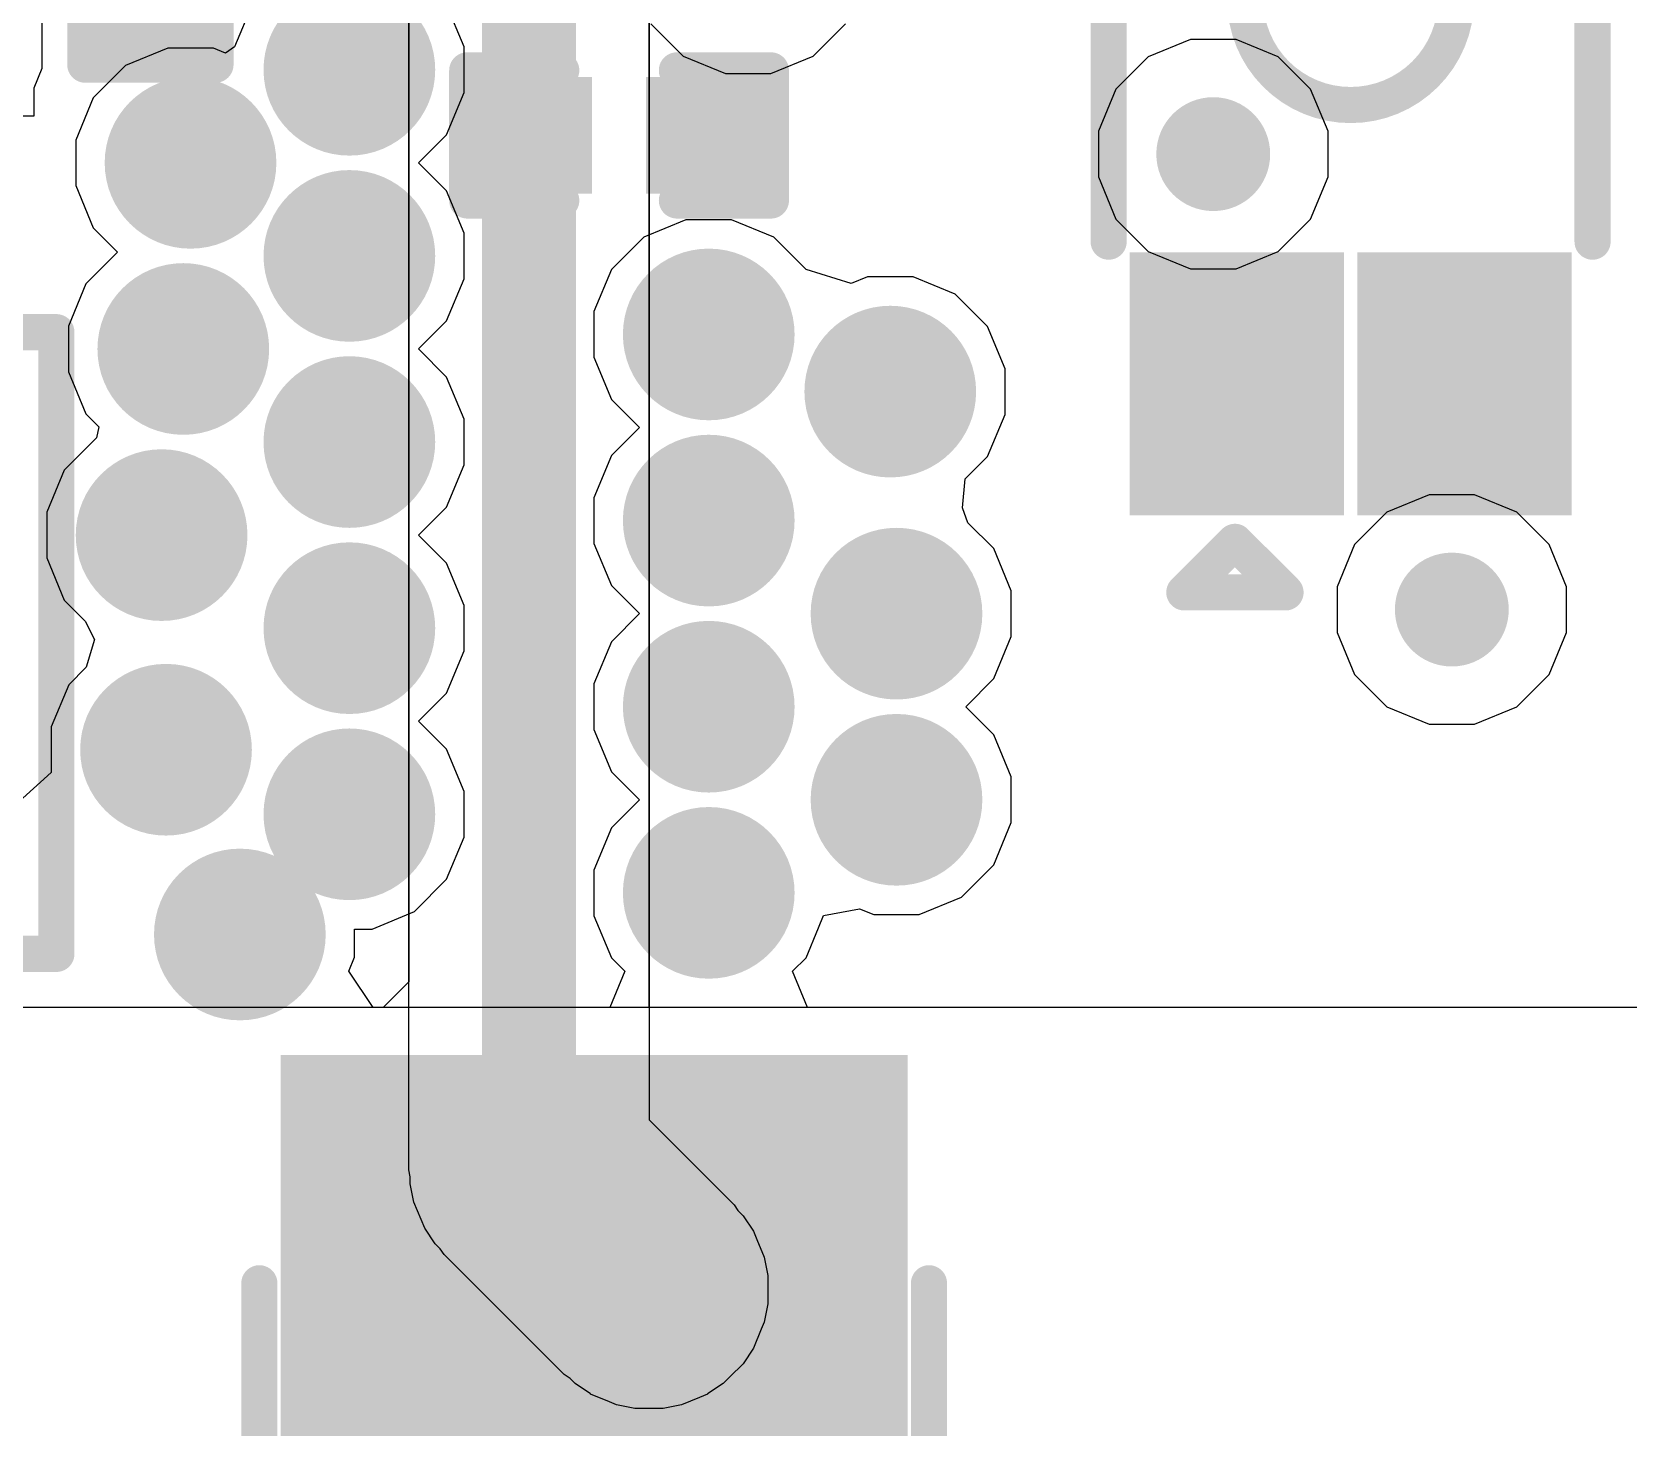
# Model space of a CAD drawing. Header units: inches. Extents: x 0 to 5429, y 0 to 5429.
# Drawn here: x 16.14 to 21.75, y 6.93 to 11.83 of the extents above; entities that cross this region are included whole.
import ezdxf

# ---------------------------------------------------------------- set-up
doc = ezdxf.new("R2010")
doc.units = ezdxf.units.IN
for name, color, linetype in [('Bottom Layer', 5, 'Continuous'), ('Bottom Overlay', 54, 'Continuous'), ('Bottom Solder', 6, 'Continuous'), ('Ground', 16, 'Continuous'), ('Multi-Layer', 9, 'Continuous'), ('Power', 76, 'Continuous'), ('Top Layer', 1, 'Continuous'), ('Top Overlay', 2, 'Continuous'), ('Top Paste', 8, 'Continuous'), ('Top Solder', 216, 'Continuous'), ('Via Holes', 16, 'Continuous')]:
    doc.layers.add(name, color=color, linetype=linetype)

# ---------------------------------------------------------------- blocks, each defined once
blk = doc.blocks.new('SKTAAAE010_2')
at = {"layer": 'Top Layer'}
for points in [[(-1.71, 0.6751), (-0.99, 0.6751), (-0.99, 0.125), (-1.71, 0.125)], [(0.99, 0.6751), (1.71, 0.6751), (1.71, 0.125), (0.99, 0.125)], [(-1.71, -0.125), (-0.99, -0.125), (-0.99, -0.6751), (-1.71, -0.6751)], [(0.99, -0.125), (1.71, -0.125), (1.71, -0.6751), (0.99, -0.6751)]]:
    blk.add_hatch(color=1, dxfattribs=at).paths.add_polyline_path(points)
at = {"layer": 'Top Paste'}
for points in [[(-1.71, 0.6751), (-0.99, 0.6751), (-0.99, 0.125), (-1.71, 0.125)], [(0.99, 0.6751), (1.71, 0.6751), (1.71, 0.125), (0.99, 0.125)], [(-1.71, -0.125), (-0.99, -0.125), (-0.99, -0.6751), (-1.71, -0.6751)], [(0.99, -0.125), (1.71, -0.125), (1.71, -0.6751), (0.99, -0.6751)]]:
    blk.add_hatch(color=8, dxfattribs=at).paths.add_polyline_path(points)
at = {"layer": 'Top Solder'}
for points in [[(-1.8116, 0.7767), (-0.8884, 0.7767), (-0.8884, 0.0234), (-1.8116, 0.0234)], [(0.8884, 0.7767), (1.8116, 0.7767), (1.8116, 0.0234), (0.8884, 0.0234)], [(-1.8116, -0.0234), (-0.8884, -0.0234), (-0.8884, -0.7767), (-1.8116, -0.7767)], [(0.8884, -0.0234), (1.8116, -0.0234), (1.8116, -0.7767), (0.8884, -0.7767)]]:
    blk.add_hatch(color=216, dxfattribs=at).paths.add_polyline_path(points)
at = {"layer": 'Top Overlay', "const_width": 0.127}
for points in [[(-0.8503, 0.85), (0.8503, 0.85)], [(-2.0828, 0.5842), (-2.0828, 0.2286)], [(-2.0828, 0.5842), (-1.905, 0.4064)], [(-1.905, 0.4064), (-2.0828, 0.2286)], [(-0.8504, -0.85), (0.8504, -0.85)]]:
    blk.add_lwpolyline(points, dxfattribs=at)
at = {"layer": 'Top Overlay'}
for points, const_width in [([(-0.8821, 0.85, 1), (-0.8186, 0.85, 1)], 0.0635), ([(0.8186, 0.85, 1), (0.8821, 0.85, 1)], 0.0635), ([(-2.1145, 0.5842, 1), (-2.0511, 0.5842, 1)], 0.0635), ([(-2.1145, 0.5842, 1), (-2.0511, 0.5842, 1)], 0.0635), ([(-1.9367, 0.4064, 1), (-1.8733, 0.4064, 1)], 0.0635), ([(-1.9367, 0.4064, 1), (-1.8733, 0.4064, 1)], 0.0635), ([(0.3703, 0, 1), (-0.3703, 0, 1)], 0.127), ([(-2.1145, 0.2286, 1), (-2.0511, 0.2286, 1)], 0.0635), ([(-2.1145, 0.2286, 1), (-2.0511, 0.2286, 1)], 0.0635), ([(-0.4021, 0, 1), (-0.3386, 0, 1)], 0.0635), ([(0.3386, 0, 1), (0.4021, 0, 1)], 0.0635), ([(-0.8821, -0.85, 1), (-0.8186, -0.85, 1)], 0.0635), ([(0.8186, -0.85, 1), (0.8821, -0.85, 1)], 0.0635)]:
    blk.add_lwpolyline(points, format="xyb", close=True, dxfattribs=dict(at, const_width=const_width))
blk = doc.blocks.new('POGO_6_P___B_7')
at = {"layer": 'Bottom Overlay', "const_width": 0.127}
for points in [[(-6.076, 1.0922), (8.6614, 1.0922)], [(8.6614, -1.0922), (8.6614, 1.0922)], [(-6.076, -1.0922), (8.6614, -1.0922)]]:
    blk.add_lwpolyline(points, dxfattribs=at)
at = {"layer": 'Bottom Overlay', "const_width": 0.0635}
for points in [[(8.6296, 1.0922, 1), (8.6931, 1.0922, 1)], [(8.6296, 1.0922, 1), (8.6931, 1.0922, 1)], [(8.6296, -1.0922, 1), (8.6931, -1.0922, 1)], [(8.6296, -1.0922, 1), (8.6931, -1.0922, 1)]]:
    blk.add_lwpolyline(points, format="xyb", close=True, dxfattribs=at)
blk = doc.blocks.new('CAP_0201_69')
at = {"layer": 'Top Layer'}
for points in [[(-0.45, 0.15), (-0.15, 0.15), (-0.15, -0.15), (-0.45, -0.15)], [(0.15, 0.15), (0.45, 0.15), (0.45, -0.15), (0.15, -0.15)]]:
    blk.add_hatch(color=1, dxfattribs=at).paths.add_polyline_path(points)
at = {"layer": 'Top Paste'}
for points in [[(-0.45, 0.15), (-0.15, 0.15), (-0.15, -0.15), (-0.45, -0.15)], [(0.15, 0.15), (0.45, 0.15), (0.45, -0.15), (0.15, -0.15)]]:
    blk.add_hatch(color=8, dxfattribs=at).paths.add_polyline_path(points)
at = {"layer": 'Top Solder'}
for points in [[(-0.505, 0.205), (-0.095, 0.205), (-0.095, -0.205), (-0.505, -0.205)], [(0.095, 0.205), (0.505, 0.205), (0.505, -0.205), (0.095, -0.205)]]:
    blk.add_hatch(color=216, dxfattribs=at).paths.add_polyline_path(points)
at = {"layer": 'Top Overlay', "const_width": 0.127}
for points in [[(-0.5334, 0.2286), (-0.5334, -0.2286)], [(-0.2032, 0.2286), (-0.5334, 0.2286)], [(0.5334, 0.2286), (0.2032, 0.2286)], [(0.5334, 0.2286), (0.5334, -0.2286)], [(-0.2032, -0.2286), (-0.5334, -0.2286)], [(0.5334, -0.2286), (0.2032, -0.2286)]]:
    blk.add_lwpolyline(points, dxfattribs=at)
at = {"layer": 'Top Overlay', "const_width": 0.0635}
for points in [[(-0.5651, 0.2286, 1), (-0.5016, 0.2286, 1)], [(-0.5651, 0.2286, 1), (-0.5016, 0.2286, 1)], [(-0.2349, 0.2286, 1), (-0.1714, 0.2286, 1)], [(0.1714, 0.2286, 1), (0.2349, 0.2286, 1)], [(0.5016, 0.2286, 1), (0.5651, 0.2286, 1)], [(0.5016, 0.2286, 1), (0.5651, 0.2286, 1)], [(-0.5651, -0.2286, 1), (-0.5016, -0.2286, 1)], [(-0.5651, -0.2286, 1), (-0.5016, -0.2286, 1)], [(-0.2349, -0.2286, 1), (-0.1714, -0.2286, 1)], [(0.1714, -0.2286, 1), (0.2349, -0.2286, 1)], [(0.5016, -0.2286, 1), (0.5651, -0.2286, 1)], [(0.5016, -0.2286, 1), (0.5651, -0.2286, 1)]]:
    blk.add_lwpolyline(points, format="xyb", close=True, dxfattribs=at)
blk = doc.blocks.new('CAP_0201_74')
at = {"layer": 'Top Layer'}
for points in [[(-0.45, 0.15), (-0.15, 0.15), (-0.15, -0.15), (-0.45, -0.15)], [(0.15, 0.15), (0.45, 0.15), (0.45, -0.15), (0.15, -0.15)]]:
    blk.add_hatch(color=1, dxfattribs=at).paths.add_polyline_path(points)
at = {"layer": 'Top Paste'}
for points in [[(-0.45, 0.15), (-0.15, 0.15), (-0.15, -0.15), (-0.45, -0.15)], [(0.15, 0.15), (0.45, 0.15), (0.45, -0.15), (0.15, -0.15)]]:
    blk.add_hatch(color=8, dxfattribs=at).paths.add_polyline_path(points)
at = {"layer": 'Top Solder'}
for points in [[(-0.505, 0.205), (-0.095, 0.205), (-0.095, -0.205), (-0.505, -0.205)], [(0.095, 0.205), (0.505, 0.205), (0.505, -0.205), (0.095, -0.205)]]:
    blk.add_hatch(color=216, dxfattribs=at).paths.add_polyline_path(points)
at = {"layer": 'Top Overlay', "const_width": 0.127}
for points in [[(-0.5334, 0.2286), (-0.2032, 0.2286)], [(-0.5334, 0.2286), (-0.5334, -0.2286)], [(0.2032, 0.2286), (0.5334, 0.2286)], [(0.5334, 0.2286), (0.5334, -0.2286)], [(-0.5334, -0.2286), (-0.2032, -0.2286)], [(0.2032, -0.2286), (0.5334, -0.2286)]]:
    blk.add_lwpolyline(points, dxfattribs=at)
at = {"layer": 'Top Overlay', "const_width": 0.0635}
for points in [[(-0.5651, 0.2286, 1), (-0.5016, 0.2286, 1)], [(-0.5651, 0.2286, 1), (-0.5016, 0.2286, 1)], [(-0.2349, 0.2286, 1), (-0.1714, 0.2286, 1)], [(0.1714, 0.2286, 1), (0.2349, 0.2286, 1)], [(0.5016, 0.2286, 1), (0.5651, 0.2286, 1)], [(0.5016, 0.2286, 1), (0.5651, 0.2286, 1)], [(-0.5651, -0.2286, 1), (-0.5016, -0.2286, 1)], [(-0.5651, -0.2286, 1), (-0.5016, -0.2286, 1)], [(-0.2349, -0.2286, 1), (-0.1714, -0.2286, 1)], [(0.1714, -0.2286, 1), (0.2349, -0.2286, 1)], [(0.5016, -0.2286, 1), (0.5651, -0.2286, 1)], [(0.5016, -0.2286, 1), (0.5651, -0.2286, 1)]]:
    blk.add_lwpolyline(points, format="xyb", close=True, dxfattribs=at)
blk = doc.blocks.new('AN6520_245_87')
at = {"layer": 'Top Layer'}
for points in [[(-3.95, -1), (-3.95, 1), (-2.55, 1), (-2.55, -1)], [(2.55, -1), (2.55, 1), (3.95, 1), (3.95, -1)]]:
    blk.add_hatch(color=1, dxfattribs=at).paths.add_polyline_path(points)
at = {"layer": 'Top Overlay'}
blk.add_hatch(color=2, dxfattribs=at).paths.add_polyline_path([(-2.4347, -0.8382), (-1.9013, -0.8382), (-1.9013, 0.8382), (-2.4347, 0.8382)])
at = {"layer": 'Top Paste'}
for points in [[(-3.95, -1), (-3.95, 1), (-2.55, 1), (-2.55, -1)], [(2.55, -1), (2.55, 1), (3.95, 1), (3.95, -1)]]:
    blk.add_hatch(color=8, dxfattribs=at).paths.add_polyline_path(points)
at = {"layer": 'Top Solder'}
for points in [[(-4.0516, -1.1016), (-4.0516, 1.1016), (-2.4484, 1.1016), (-2.4484, -1.1016)], [(2.4484, -1.1016), (2.4484, 1.1016), (4.0516, 1.1016), (4.0516, -1.1016)]]:
    blk.add_hatch(color=216, dxfattribs=at).paths.add_polyline_path(points)
at = {"layer": 'Top Overlay', "const_width": 0.127}
for points in [[(3.25, 1.1762), (-3.25, 1.1762)], [(3.25, -1.1762), (-3.25, -1.1762)]]:
    blk.add_lwpolyline(points, dxfattribs=at)
at = {"layer": 'Top Overlay', "const_width": 0.0635}
for points in [[(-3.2818, 1.1762, 1), (-3.2183, 1.1762, 1)], [(3.2183, 1.1762, 1), (3.2818, 1.1762, 1)], [(-3.2818, -1.1762, 1), (-3.2183, -1.1762, 1)], [(3.2183, -1.1762, 1), (3.2818, -1.1762, 1)]]:
    blk.add_lwpolyline(points, format="xyb", close=True, dxfattribs=at)

msp = doc.modelspace()

# ---------------------------------------------------------------- hatches: boundary and pattern name
at = {"layer": 'Bottom Layer'}
h = msp.add_hatch(color=5, dxfattribs=at)
edge = h.paths.add_edge_path()
edge.add_arc((17.2598, 11.701), 0.2, 0, 360)
h = msp.add_hatch(color=5, dxfattribs=at)
edge = h.paths.add_edge_path()
edge.add_arc((16.7018, 11.374), 0.2, 0, 360)
h = msp.add_hatch(color=5, dxfattribs=at)
edge = h.paths.add_edge_path()
edge.add_arc((20.2946, 11.4046), 0.2, 0, 360)
h = msp.add_hatch(color=5, dxfattribs=at)
edge = h.paths.add_edge_path()
edge.add_arc((17.2598, 11.047), 0.2, 0, 360)
h = msp.add_hatch(color=5, dxfattribs=at)
edge = h.paths.add_edge_path()
edge.add_arc((18.5223, 10.771), 0.2, 0, 360)
h = msp.add_hatch(color=5, dxfattribs=at)
edge = h.paths.add_edge_path()
edge.add_arc((16.6764, 10.72), 0.2, 0, 360)
h = msp.add_hatch(color=5, dxfattribs=at)
edge = h.paths.add_edge_path()
edge.add_arc((19.16, 10.5702), 0.2, 0, 360)
h = msp.add_hatch(color=5, dxfattribs=at)
edge = h.paths.add_edge_path()
edge.add_arc((17.2598, 10.393), 0.2, 0, 360)
h = msp.add_hatch(color=5, dxfattribs=at)
edge = h.paths.add_edge_path()
edge.add_arc((16.6002, 10.066), 0.2, 0, 360)
h = msp.add_hatch(color=5, dxfattribs=at)
edge = h.paths.add_edge_path()
edge.add_arc((18.5223, 10.117), 0.2, 0, 360)
h = msp.add_hatch(color=5, dxfattribs=at)
edge = h.paths.add_edge_path()
edge.add_arc((19.1819, 9.79), 0.2, 0, 360)
h = msp.add_hatch(color=5, dxfattribs=at)
edge = h.paths.add_edge_path()
edge.add_arc((21.1328, 9.8044), 0.2, 0, 360)
h = msp.add_hatch(color=5, dxfattribs=at)
edge = h.paths.add_edge_path()
edge.add_arc((17.2598, 9.739), 0.2, 0, 360)
h = msp.add_hatch(color=5, dxfattribs=at)
edge = h.paths.add_edge_path()
edge.add_arc((18.5223, 9.463), 0.2, 0, 360)
h = msp.add_hatch(color=5, dxfattribs=at)
edge = h.paths.add_edge_path()
edge.add_arc((16.6157, 9.3119), 0.2, 0, 360)
h = msp.add_hatch(color=5, dxfattribs=at)
edge = h.paths.add_edge_path()
edge.add_arc((19.1819, 9.136), 0.2, 0, 360)
h = msp.add_hatch(color=5, dxfattribs=at)
edge = h.paths.add_edge_path()
edge.add_arc((17.2598, 9.085), 0.2, 0, 360)
h = msp.add_hatch(color=5, dxfattribs=at)
edge = h.paths.add_edge_path()
edge.add_arc((18.5223, 8.809), 0.2, 0, 360)
h = msp.add_hatch(color=5, dxfattribs=at)
edge = h.paths.add_edge_path()
edge.add_arc((16.8751, 8.6627), 0.2, 0, 360)
at = {"layer": 'Bottom Solder'}
h = msp.add_hatch(color=6, dxfattribs=at)
edge = h.paths.add_edge_path()
edge.add_arc((17.2598, 11.701), 0.3016, 0, 360)
h = msp.add_hatch(color=6, dxfattribs=at)
edge = h.paths.add_edge_path()
edge.add_arc((16.7018, 11.374), 0.3016, 0, 360)
h = msp.add_hatch(color=6, dxfattribs=at)
edge = h.paths.add_edge_path()
edge.add_arc((17.2598, 11.047), 0.3016, 0, 360)
h = msp.add_hatch(color=6, dxfattribs=at)
edge = h.paths.add_edge_path()
edge.add_arc((18.5223, 10.771), 0.3016, 0, 360)
h = msp.add_hatch(color=6, dxfattribs=at)
edge = h.paths.add_edge_path()
edge.add_arc((16.6764, 10.72), 0.3016, 0, 360)
h = msp.add_hatch(color=6, dxfattribs=at)
edge = h.paths.add_edge_path()
edge.add_arc((19.16, 10.5702), 0.3016, 0, 360)
h = msp.add_hatch(color=6, dxfattribs=at)
edge = h.paths.add_edge_path()
edge.add_arc((17.2598, 10.393), 0.3016, 0, 360)
h = msp.add_hatch(color=6, dxfattribs=at)
edge = h.paths.add_edge_path()
edge.add_arc((18.5223, 10.117), 0.3016, 0, 360)
h = msp.add_hatch(color=6, dxfattribs=at)
edge = h.paths.add_edge_path()
edge.add_arc((16.6002, 10.066), 0.3016, 0, 360)
h = msp.add_hatch(color=6, dxfattribs=at)
edge = h.paths.add_edge_path()
edge.add_arc((17.2598, 9.739), 0.3016, 0, 360)
h = msp.add_hatch(color=6, dxfattribs=at)
edge = h.paths.add_edge_path()
edge.add_arc((19.1819, 9.79), 0.3016, 0, 360)
h = msp.add_hatch(color=6, dxfattribs=at)
edge = h.paths.add_edge_path()
edge.add_arc((18.5223, 9.463), 0.3016, 0, 360)
h = msp.add_hatch(color=6, dxfattribs=at)
edge = h.paths.add_edge_path()
edge.add_arc((16.6157, 9.3119), 0.3016, 0, 360)
h = msp.add_hatch(color=6, dxfattribs=at)
edge = h.paths.add_edge_path()
edge.add_arc((19.1819, 9.136), 0.3016, 0, 360)
h = msp.add_hatch(color=6, dxfattribs=at)
edge = h.paths.add_edge_path()
edge.add_arc((17.2598, 9.085), 0.3016, 0, 360)
h = msp.add_hatch(color=6, dxfattribs=at)
edge = h.paths.add_edge_path()
edge.add_arc((18.5223, 8.809), 0.3016, 0, 360)
h = msp.add_hatch(color=6, dxfattribs=at)
edge = h.paths.add_edge_path()
edge.add_arc((16.8751, 8.6627), 0.3016, 0, 360)
at = {"layer": 'Ground'}
h = msp.add_hatch(color=16, dxfattribs=at)
edge = h.paths.add_edge_path()
edge.add_arc((17.2598, 11.701), 0.2, 0, 360)
h = msp.add_hatch(color=16, dxfattribs=at)
edge = h.paths.add_edge_path()
edge.add_arc((16.7018, 11.374), 0.2, 0, 360)
h = msp.add_hatch(color=16, dxfattribs=at)
edge = h.paths.add_edge_path()
edge.add_arc((20.2946, 11.4046), 0.2, 0, 360)
h = msp.add_hatch(color=16, dxfattribs=at)
edge = h.paths.add_edge_path()
edge.add_arc((17.2598, 11.047), 0.2, 0, 360)
h = msp.add_hatch(color=16, dxfattribs=at)
edge = h.paths.add_edge_path()
edge.add_arc((18.5223, 10.771), 0.2, 0, 360)
h = msp.add_hatch(color=16, dxfattribs=at)
edge = h.paths.add_edge_path()
edge.add_arc((16.6764, 10.72), 0.2, 0, 360)
h = msp.add_hatch(color=16, dxfattribs=at)
edge = h.paths.add_edge_path()
edge.add_arc((19.16, 10.5702), 0.2, 0, 360)
h = msp.add_hatch(color=16, dxfattribs=at)
edge = h.paths.add_edge_path()
edge.add_arc((17.2598, 10.393), 0.2, 0, 360)
h = msp.add_hatch(color=16, dxfattribs=at)
edge = h.paths.add_edge_path()
edge.add_arc((16.6002, 10.066), 0.2, 0, 360)
h = msp.add_hatch(color=16, dxfattribs=at)
edge = h.paths.add_edge_path()
edge.add_arc((18.5223, 10.117), 0.2, 0, 360)
h = msp.add_hatch(color=16, dxfattribs=at)
edge = h.paths.add_edge_path()
edge.add_arc((19.1819, 9.79), 0.2, 0, 360)
h = msp.add_hatch(color=16, dxfattribs=at)
edge = h.paths.add_edge_path()
edge.add_arc((21.1328, 9.8044), 0.2, 0, 360)
h = msp.add_hatch(color=16, dxfattribs=at)
edge = h.paths.add_edge_path()
edge.add_arc((17.2598, 9.739), 0.2, 0, 360)
h = msp.add_hatch(color=16, dxfattribs=at)
edge = h.paths.add_edge_path()
edge.add_arc((18.5223, 9.463), 0.2, 0, 360)
h = msp.add_hatch(color=16, dxfattribs=at)
edge = h.paths.add_edge_path()
edge.add_arc((16.6157, 9.3119), 0.2, 0, 360)
h = msp.add_hatch(color=16, dxfattribs=at)
edge = h.paths.add_edge_path()
edge.add_arc((19.1819, 9.136), 0.2, 0, 360)
h = msp.add_hatch(color=16, dxfattribs=at)
edge = h.paths.add_edge_path()
edge.add_arc((17.2598, 9.085), 0.2, 0, 360)
h = msp.add_hatch(color=16, dxfattribs=at)
edge = h.paths.add_edge_path()
edge.add_arc((18.5223, 8.809), 0.2, 0, 360)
h = msp.add_hatch(color=16, dxfattribs=at)
edge = h.paths.add_edge_path()
edge.add_arc((16.8751, 8.6627), 0.2, 0, 360)
at = {"layer": 'Power'}
h = msp.add_hatch(color=76, dxfattribs=at)
edge = h.paths.add_edge_path()
edge.add_arc((17.2598, 11.701), 0.2, 0, 360)
h = msp.add_hatch(color=76, dxfattribs=at)
edge = h.paths.add_edge_path()
edge.add_arc((16.7018, 11.374), 0.2, 0, 360)
h = msp.add_hatch(color=76, dxfattribs=at)
edge = h.paths.add_edge_path()
edge.add_arc((20.2946, 11.4046), 0.2, 0, 360)
h = msp.add_hatch(color=76, dxfattribs=at)
edge = h.paths.add_edge_path()
edge.add_arc((17.2598, 11.047), 0.2, 0, 360)
h = msp.add_hatch(color=76, dxfattribs=at)
edge = h.paths.add_edge_path()
edge.add_arc((18.5223, 10.771), 0.2, 0, 360)
h = msp.add_hatch(color=76, dxfattribs=at)
edge = h.paths.add_edge_path()
edge.add_arc((16.6764, 10.72), 0.2, 0, 360)
h = msp.add_hatch(color=76, dxfattribs=at)
edge = h.paths.add_edge_path()
edge.add_arc((19.16, 10.5702), 0.2, 0, 360)
h = msp.add_hatch(color=76, dxfattribs=at)
edge = h.paths.add_edge_path()
edge.add_arc((17.2598, 10.393), 0.2, 0, 360)
h = msp.add_hatch(color=76, dxfattribs=at)
edge = h.paths.add_edge_path()
edge.add_arc((16.6002, 10.066), 0.2, 0, 360)
h = msp.add_hatch(color=76, dxfattribs=at)
edge = h.paths.add_edge_path()
edge.add_arc((18.5223, 10.117), 0.2, 0, 360)
h = msp.add_hatch(color=76, dxfattribs=at)
edge = h.paths.add_edge_path()
edge.add_arc((19.1819, 9.79), 0.2, 0, 360)
h = msp.add_hatch(color=76, dxfattribs=at)
edge = h.paths.add_edge_path()
edge.add_arc((21.1328, 9.8044), 0.2, 0, 360)
h = msp.add_hatch(color=76, dxfattribs=at)
edge = h.paths.add_edge_path()
edge.add_arc((17.2598, 9.739), 0.2, 0, 360)
h = msp.add_hatch(color=76, dxfattribs=at)
edge = h.paths.add_edge_path()
edge.add_arc((18.5223, 9.463), 0.2, 0, 360)
h = msp.add_hatch(color=76, dxfattribs=at)
edge = h.paths.add_edge_path()
edge.add_arc((16.6157, 9.3119), 0.2, 0, 360)
h = msp.add_hatch(color=76, dxfattribs=at)
edge = h.paths.add_edge_path()
edge.add_arc((19.1819, 9.136), 0.2, 0, 360)
h = msp.add_hatch(color=76, dxfattribs=at)
edge = h.paths.add_edge_path()
edge.add_arc((17.2598, 9.085), 0.2, 0, 360)
h = msp.add_hatch(color=76, dxfattribs=at)
edge = h.paths.add_edge_path()
edge.add_arc((18.5223, 8.809), 0.2, 0, 360)
h = msp.add_hatch(color=76, dxfattribs=at)
edge = h.paths.add_edge_path()
edge.add_arc((16.8751, 8.6627), 0.2, 0, 360)
at = {"layer": 'Top Layer'}
h = msp.add_hatch(color=1, dxfattribs=at)
edge = h.paths.add_edge_path()
edge.add_arc((17.2598, 11.701), 0.2, 0, 360)
h = msp.add_hatch(color=1, dxfattribs=at)
edge = h.paths.add_edge_path()
edge.add_arc((16.7018, 11.374), 0.2, 0, 360)
h = msp.add_hatch(color=1, dxfattribs=at)
edge = h.paths.add_edge_path()
edge.add_arc((20.2946, 11.4046), 0.2, 0, 360)
h = msp.add_hatch(color=1, dxfattribs=at)
edge = h.paths.add_edge_path()
edge.add_arc((17.2598, 11.047), 0.2, 0, 360)
h = msp.add_hatch(color=1, dxfattribs=at)
edge = h.paths.add_edge_path()
edge.add_arc((18.5223, 10.771), 0.2, 0, 360)
h = msp.add_hatch(color=1, dxfattribs=at)
edge = h.paths.add_edge_path()
edge.add_arc((16.6764, 10.72), 0.2, 0, 360)
h = msp.add_hatch(color=1, dxfattribs=at)
edge = h.paths.add_edge_path()
edge.add_arc((19.16, 10.5702), 0.2, 0, 360)
h = msp.add_hatch(color=1, dxfattribs=at)
edge = h.paths.add_edge_path()
edge.add_arc((17.2598, 10.393), 0.2, 0, 360)
h = msp.add_hatch(color=1, dxfattribs=at)
edge = h.paths.add_edge_path()
edge.add_arc((16.6002, 10.066), 0.2, 0, 360)
h = msp.add_hatch(color=1, dxfattribs=at)
edge = h.paths.add_edge_path()
edge.add_arc((18.5223, 10.117), 0.2, 0, 360)
h = msp.add_hatch(color=1, dxfattribs=at)
edge = h.paths.add_edge_path()
edge.add_arc((19.1819, 9.79), 0.2, 0, 360)
h = msp.add_hatch(color=1, dxfattribs=at)
edge = h.paths.add_edge_path()
edge.add_arc((21.1328, 9.8044), 0.2, 0, 360)
h = msp.add_hatch(color=1, dxfattribs=at)
edge = h.paths.add_edge_path()
edge.add_arc((17.2598, 9.739), 0.2, 0, 360)
h = msp.add_hatch(color=1, dxfattribs=at)
edge = h.paths.add_edge_path()
edge.add_arc((18.5223, 9.463), 0.2, 0, 360)
h = msp.add_hatch(color=1, dxfattribs=at)
edge = h.paths.add_edge_path()
edge.add_arc((16.6157, 9.3119), 0.2, 0, 360)
h = msp.add_hatch(color=1, dxfattribs=at)
edge = h.paths.add_edge_path()
edge.add_arc((19.1819, 9.136), 0.2, 0, 360)
h = msp.add_hatch(color=1, dxfattribs=at)
edge = h.paths.add_edge_path()
edge.add_arc((17.2598, 9.085), 0.2, 0, 360)
h = msp.add_hatch(color=1, dxfattribs=at)
edge = h.paths.add_edge_path()
edge.add_arc((18.5223, 8.809), 0.2, 0, 360)
h = msp.add_hatch(color=1, dxfattribs=at)
edge = h.paths.add_edge_path()
edge.add_arc((16.8751, 8.6627), 0.2, 0, 360)
at = {"layer": 'Top Solder'}
h = msp.add_hatch(color=216, dxfattribs=at)
edge = h.paths.add_edge_path()
edge.add_arc((17.2598, 11.701), 0.3016, 0, 360)
h = msp.add_hatch(color=216, dxfattribs=at)
edge = h.paths.add_edge_path()
edge.add_arc((16.7018, 11.374), 0.3016, 0, 360)
h = msp.add_hatch(color=216, dxfattribs=at)
edge = h.paths.add_edge_path()
edge.add_arc((17.2598, 11.047), 0.3016, 0, 360)
h = msp.add_hatch(color=216, dxfattribs=at)
edge = h.paths.add_edge_path()
edge.add_arc((18.5223, 10.771), 0.3016, 0, 360)
h = msp.add_hatch(color=216, dxfattribs=at)
edge = h.paths.add_edge_path()
edge.add_arc((16.6764, 10.72), 0.3016, 0, 360)
h = msp.add_hatch(color=216, dxfattribs=at)
edge = h.paths.add_edge_path()
edge.add_arc((19.16, 10.5702), 0.3016, 0, 360)
h = msp.add_hatch(color=216, dxfattribs=at)
edge = h.paths.add_edge_path()
edge.add_arc((17.2598, 10.393), 0.3016, 0, 360)
h = msp.add_hatch(color=216, dxfattribs=at)
edge = h.paths.add_edge_path()
edge.add_arc((18.5223, 10.117), 0.3016, 0, 360)
h = msp.add_hatch(color=216, dxfattribs=at)
edge = h.paths.add_edge_path()
edge.add_arc((16.6002, 10.066), 0.3016, 0, 360)
h = msp.add_hatch(color=216, dxfattribs=at)
edge = h.paths.add_edge_path()
edge.add_arc((17.2598, 9.739), 0.3016, 0, 360)
h = msp.add_hatch(color=216, dxfattribs=at)
edge = h.paths.add_edge_path()
edge.add_arc((19.1819, 9.79), 0.3016, 0, 360)
h = msp.add_hatch(color=216, dxfattribs=at)
edge = h.paths.add_edge_path()
edge.add_arc((18.5223, 9.463), 0.3016, 0, 360)
h = msp.add_hatch(color=216, dxfattribs=at)
edge = h.paths.add_edge_path()
edge.add_arc((16.6157, 9.3119), 0.3016, 0, 360)
h = msp.add_hatch(color=216, dxfattribs=at)
edge = h.paths.add_edge_path()
edge.add_arc((19.1819, 9.136), 0.3016, 0, 360)
h = msp.add_hatch(color=216, dxfattribs=at)
edge = h.paths.add_edge_path()
edge.add_arc((17.2598, 9.085), 0.3016, 0, 360)
h = msp.add_hatch(color=216, dxfattribs=at)
edge = h.paths.add_edge_path()
edge.add_arc((18.5223, 8.809), 0.3016, 0, 360)
h = msp.add_hatch(color=216, dxfattribs=at)
edge = h.paths.add_edge_path()
edge.add_arc((16.8751, 8.6627), 0.3016, 0, 360)
at = {"layer": 'Via Holes'}
h = msp.add_hatch(color=7, dxfattribs=at)
edge = h.paths.add_edge_path()
edge.add_arc((17.2598, 11.701), 0.1, 0, 360)
h = msp.add_hatch(color=7, dxfattribs=at)
edge = h.paths.add_edge_path()
edge.add_arc((20.2946, 11.4046), 0.1, 0, 360)
h = msp.add_hatch(color=7, dxfattribs=at)
edge = h.paths.add_edge_path()
edge.add_arc((16.7018, 11.374), 0.1, 0, 360)
h = msp.add_hatch(color=7, dxfattribs=at)
edge = h.paths.add_edge_path()
edge.add_arc((17.2598, 11.047), 0.1, 0, 360)
h = msp.add_hatch(color=7, dxfattribs=at)
edge = h.paths.add_edge_path()
edge.add_arc((18.5223, 10.771), 0.1, 0, 360)
h = msp.add_hatch(color=7, dxfattribs=at)
edge = h.paths.add_edge_path()
edge.add_arc((16.6764, 10.72), 0.1, 0, 360)
h = msp.add_hatch(color=7, dxfattribs=at)
edge = h.paths.add_edge_path()
edge.add_arc((19.16, 10.5702), 0.1, 0, 360)
h = msp.add_hatch(color=7, dxfattribs=at)
edge = h.paths.add_edge_path()
edge.add_arc((17.2598, 10.393), 0.1, 0, 360)
h = msp.add_hatch(color=7, dxfattribs=at)
edge = h.paths.add_edge_path()
edge.add_arc((18.5223, 10.117), 0.1, 0, 360)
h = msp.add_hatch(color=7, dxfattribs=at)
edge = h.paths.add_edge_path()
edge.add_arc((16.6002, 10.066), 0.1, 0, 360)
h = msp.add_hatch(color=7, dxfattribs=at)
edge = h.paths.add_edge_path()
edge.add_arc((19.1819, 9.79), 0.1, 0, 360)
h = msp.add_hatch(color=7, dxfattribs=at)
edge = h.paths.add_edge_path()
edge.add_arc((21.1328, 9.8044), 0.1, 0, 360)
h = msp.add_hatch(color=7, dxfattribs=at)
edge = h.paths.add_edge_path()
edge.add_arc((17.2598, 9.739), 0.1, 0, 360)
h = msp.add_hatch(color=7, dxfattribs=at)
edge = h.paths.add_edge_path()
edge.add_arc((18.5223, 9.463), 0.1, 0, 360)
h = msp.add_hatch(color=7, dxfattribs=at)
edge = h.paths.add_edge_path()
edge.add_arc((16.6157, 9.3119), 0.1, 0, 360)
h = msp.add_hatch(color=7, dxfattribs=at)
edge = h.paths.add_edge_path()
edge.add_arc((19.1819, 9.136), 0.1, 0, 360)
h = msp.add_hatch(color=7, dxfattribs=at)
edge = h.paths.add_edge_path()
edge.add_arc((17.2598, 9.085), 0.1, 0, 360)
h = msp.add_hatch(color=7, dxfattribs=at)
edge = h.paths.add_edge_path()
edge.add_arc((18.5223, 8.809), 0.1, 0, 360)
h = msp.add_hatch(color=7, dxfattribs=at)
edge = h.paths.add_edge_path()
edge.add_arc((16.8751, 8.6627), 0.1, 0, 360)

# ---------------------------------------------------------------- linework, layer by layer
at = {"layer": 'Bottom Layer'}
msp.add_line((24.6512, 8.4063), (5.9616, 8.4071), dxfattribs=at)
at = {"layer": 'Ground'}
msp.add_line((24.6512, 8.4063), (5.8604, 8.4071), dxfattribs=at)
at = {"layer": 'Multi-Layer'}
msp.add_line((24.9936, 8.4063), (0.0254, 8.4074), dxfattribs=at)
at = {"layer": 'Power'}
for p, q in [((16.918, 11.9294), (16.8566, 11.7812)), ((17.663, 11.7812), (17.6016, 11.9294)), ((18.319, 11.8622), (18.4324, 11.7488)), ((18.8892, 11.7488), (19.0026, 11.8622)), ((16.6216, 11.7772), (16.4734, 11.7158)), ((16.782, 11.7772), (16.6216, 11.7772)), ((16.8243, 11.7597), (16.782, 11.7772)), ((16.8566, 11.7812), (16.8243, 11.7597)), ((17.663, 11.6208), (17.663, 11.7812)), ((20.2144, 11.8078), (20.0662, 11.7464)), ((20.3748, 11.8078), (20.2144, 11.8078)), ((20.523, 11.7464), (20.3748, 11.8078)), ((18.4324, 11.7488), (18.5806, 11.6874)), ((18.741, 11.6874), (18.8892, 11.7488)), ((20.0662, 11.7464), (19.9528, 11.633)), ((20.6364, 11.633), (20.523, 11.7464)), ((16.4734, 11.7158), (16.3599, 11.6024)), ((18.5806, 11.6874), (18.741, 11.6874)), ((17.6016, 11.4726), (17.663, 11.6208)), ((19.9528, 11.633), (19.8914, 11.4848)), ((20.6978, 11.4848), (20.6364, 11.633)), ((16.3599, 11.6024), (16.2986, 11.4542)), ((16.2986, 11.4542), (16.2986, 11.2938)), ((17.503, 11.374), (17.6016, 11.4726)), ((19.8914, 11.4848), (19.8914, 11.3244)), ((20.6978, 11.3244), (20.6978, 11.4848)), ((17.6016, 11.2754), (17.503, 11.374)), ((16.2986, 11.2938), (16.3599, 11.1456)), ((17.663, 11.1272), (17.6016, 11.2754)), ((19.8914, 11.3244), (19.9528, 11.1762)), ((20.6364, 11.1762), (20.6978, 11.3244)), ((18.4421, 11.1742), (18.2939, 11.1128)), ((18.6025, 11.1742), (18.4421, 11.1742)), ((18.7507, 11.1128), (18.6025, 11.1742)), ((19.9528, 11.1762), (20.0662, 11.0628)), ((20.523, 11.0628), (20.6364, 11.1762)), ((16.3599, 11.1456), (16.4458, 11.0597)), ((17.663, 10.9668), (17.663, 11.1272)), ((18.2939, 11.1128), (18.1804, 10.9994)), ((18.8641, 10.9994), (18.7507, 11.1128)), ((16.4458, 11.0597), (16.3345, 10.9484)), ((20.0662, 11.0628), (20.2144, 11.0014)), ((20.3748, 11.0014), (20.523, 11.0628)), ((18.1804, 10.9994), (18.1191, 10.8512)), ((19.0222, 10.9496), (18.8641, 10.9994)), ((20.2144, 11.0014), (20.3748, 11.0014)), ((16.3345, 10.9484), (16.2732, 10.8002)), ((17.6016, 10.8186), (17.663, 10.9668)), ((19.0798, 10.9734), (19.0222, 10.9496)), ((19.2402, 10.9734), (19.0798, 10.9734)), ((19.3884, 10.9121), (19.2402, 10.9734)), ((19.5018, 10.7986), (19.3884, 10.9121)), ((18.1191, 10.8512), (18.1191, 10.6908)), ((16.2732, 10.8002), (16.2732, 10.6398)), ((17.503, 10.72), (17.6016, 10.8186)), ((19.5632, 10.6504), (19.5018, 10.7986)), ((17.6016, 10.6214), (17.503, 10.72)), ((18.1191, 10.6908), (18.1804, 10.5426)), ((16.2732, 10.6398), (16.3345, 10.4916)), ((17.663, 10.4732), (17.6016, 10.6214)), ((19.5632, 10.49), (19.5632, 10.6504)), ((18.1804, 10.5426), (18.2791, 10.444)), ((16.3345, 10.4916), (16.3795, 10.4467)), ((19.5018, 10.3419), (19.5632, 10.49)), ((16.3795, 10.4467), (16.3718, 10.4078)), ((17.663, 10.3128), (17.663, 10.4732)), ((18.2791, 10.444), (18.1804, 10.3454)), ((16.3718, 10.4078), (16.2583, 10.2944)), ((18.1804, 10.3454), (18.1191, 10.1972)), ((19.4237, 10.2637), (19.5018, 10.3419)), ((16.2583, 10.2944), (16.197, 10.1462)), ((17.6016, 10.1646), (17.663, 10.3128)), ((19.4133, 10.1615), (19.4237, 10.2637)), ((21.0526, 10.2076), (20.9044, 10.1462)), ((21.213, 10.2076), (21.0526, 10.2076)), ((21.3612, 10.1462), (21.213, 10.2076)), ((17.503, 10.066), (17.6016, 10.1646)), ((18.1191, 10.1972), (18.1191, 10.0368)), ((19.4327, 10.1094), (19.4133, 10.1615)), ((16.197, 10.1462), (16.197, 9.9858)), ((19.5237, 10.0184), (19.4327, 10.1094)), ((20.9044, 10.1462), (20.791, 10.0328)), ((21.4746, 10.0328), (21.3612, 10.1462)), ((17.6016, 9.9674), (17.503, 10.066)), ((16.197, 9.9858), (16.2583, 9.8376)), ((18.1191, 10.0368), (18.1804, 9.8886)), ((19.5851, 9.8702), (19.5237, 10.0184)), ((20.791, 10.0328), (20.7296, 9.8846)), ((21.536, 9.8846), (21.4746, 10.0328)), ((17.663, 9.8192), (17.6016, 9.9674)), ((18.1804, 9.8886), (18.2791, 9.79)), ((19.5851, 9.7098), (19.5851, 9.8702)), ((20.7296, 9.8846), (20.7296, 9.7242)), ((21.536, 9.7242), (21.536, 9.8846)), ((16.2583, 9.8376), (16.3318, 9.7642)), ((17.663, 9.6588), (17.663, 9.8192)), ((16.3318, 9.7642), (16.3644, 9.6994)), ((18.2791, 9.79), (18.1804, 9.6914)), ((19.5237, 9.5616), (19.5851, 9.7098)), ((20.7296, 9.7242), (20.791, 9.576)), ((21.4746, 9.576), (21.536, 9.7242)), ((16.3644, 9.6994), (16.3354, 9.6018)), ((17.6016, 9.5106), (17.663, 9.6588)), ((18.1804, 9.6914), (18.1191, 9.5432)), ((16.3354, 9.6018), (16.2739, 9.5403)), ((16.2739, 9.5403), (16.2125, 9.3921)), ((18.1191, 9.5432), (18.1191, 9.3828)), ((19.4251, 9.463), (19.5237, 9.5616)), ((20.791, 9.576), (20.9044, 9.4626)), ((21.3612, 9.4626), (21.4746, 9.576)), ((17.503, 9.412), (17.6016, 9.5106)), ((19.5237, 9.3644), (19.4251, 9.463)), ((20.9044, 9.4626), (21.0526, 9.4012)), ((21.213, 9.4012), (21.3612, 9.4626)), ((16.2125, 9.3921), (16.2125, 9.2317)), ((17.6016, 9.3134), (17.503, 9.412)), ((18.1191, 9.3828), (18.1804, 9.2346)), ((19.5851, 9.2162), (19.5237, 9.3644)), ((21.0526, 9.4012), (21.213, 9.4012)), ((17.663, 9.1652), (17.6016, 9.3134)), ((16.2125, 9.2317), (16.1122, 9.142)), ((18.1804, 9.2346), (18.2791, 9.136)), ((19.5851, 9.0558), (19.5851, 9.2162)), ((17.663, 9.0048), (17.663, 9.1652)), ((18.2791, 9.136), (18.1804, 9.0374)), ((18.1804, 9.0374), (18.1191, 8.8892)), ((19.5237, 8.9076), (19.5851, 9.0558)), ((17.6016, 8.8566), (17.663, 9.0048)), ((18.1191, 8.8892), (18.1191, 8.7288)), ((19.4103, 8.7942), (19.5237, 8.9076)), ((17.4882, 8.7432), (17.6016, 8.8566)), ((18.9259, 8.7289), (19.0525, 8.7532)), ((19.0525, 8.7532), (19.1017, 8.7328)), ((19.2621, 8.7328), (19.4103, 8.7942)), ((17.34, 8.6818), (17.4882, 8.7432)), ((18.1191, 8.7288), (18.1804, 8.5806)), ((18.9078, 8.6861), (18.9259, 8.7289)), ((19.1017, 8.7328), (19.2621, 8.7328)), ((17.2783, 8.5825), (17.2783, 8.6818)), ((17.2783, 8.6818), (17.34, 8.6818)), ((18.8641, 8.5806), (18.9078, 8.6861)), ((17.258, 8.5336), (17.2783, 8.5825)), ((18.1804, 8.5806), (18.2275, 8.5336)), ((18.817, 8.5335), (18.8641, 8.5806)), ((17.3429, 8.4066), (17.258, 8.5336)), ((18.2275, 8.5336), (18.1749, 8.4066)), ((18.8696, 8.4065), (18.817, 8.5335)), ((18.1749, 8.4066), (17.3429, 8.4066)), ((24.6512, 8.4063), (18.8696, 8.4065))]:
    msp.add_line(p, q, dxfattribs=at)
at = {"layer": 'Top Layer'}
for p, q in [((16.1807, 11.7065), (16.1807, 12.2356)), ((17.4689, 7.8363), (17.4689, 12.1503)), ((17.4689, 12.1503), (17.4689, 8.4964)), ((18.3132, 12.1503), (18.3132, 8.0112)), ((18.3132, 8.4066), (18.3132, 12.1503)), ((16.152, 11.6373), (16.1807, 11.7065)), ((16.152, 11.5386), (16.152, 11.6373)), ((15.6186, 11.5386), (16.152, 11.5386)), ((17.4689, 8.4964), (17.3791, 8.4066)), ((17.3791, 8.4066), (12.427, 8.4068)), ((24.6512, 8.4063), (18.3132, 8.4066)), ((18.3132, 8.0112), (18.6112, 7.7132)), ((17.4738, 7.8118), (17.4689, 7.8363)), ((17.4738, 7.7868), (17.4738, 7.8118)), ((17.4866, 7.7224), (17.4738, 7.7868)), ((17.4738, 7.7868), (17.4738, 7.7868)), ((17.5245, 7.6309), (17.4866, 7.7224)), ((18.6112, 7.7132), (18.625, 7.6924)), ((18.625, 7.6924), (18.6427, 7.6747)), ((17.561, 7.5763), (17.5245, 7.6309)), ((17.5245, 7.6309), (17.5245, 7.6309)), ((18.6427, 7.6747), (18.6792, 7.6201)), ((17.5787, 7.5586), (17.561, 7.5763)), ((17.561, 7.5763), (17.561, 7.5763)), ((17.561, 7.5763), (17.561, 7.5763)), ((18.6792, 7.6201), (18.6792, 7.6201)), ((18.6792, 7.6201), (18.6792, 7.6201)), ((18.6792, 7.6201), (18.6911, 7.5914)), ((18.6911, 7.5914), (18.7171, 7.5286)), ((17.5925, 7.5378), (17.5787, 7.5586)), ((18.0142, 7.1162), (17.5925, 7.5378)), ((18.7171, 7.5286), (18.7171, 7.5286)), ((18.7171, 7.5286), (18.7299, 7.4642)), ((18.7299, 7.4642), (18.7299, 7.4147)), ((18.7299, 7.4147), (18.7299, 7.3652)), ((18.7299, 7.3652), (18.7171, 7.3008)), ((18.7171, 7.3008), (18.7068, 7.2759)), ((18.7171, 7.3008), (18.7171, 7.3008)), ((18.7171, 7.3008), (18.7171, 7.3008)), ((18.7068, 7.2759), (18.6792, 7.2093)), ((18.6792, 7.2093), (18.6427, 7.1547)), ((18.6792, 7.2093), (18.6792, 7.2093)), ((18.6427, 7.1547), (18.596, 7.108)), ((18.0349, 7.1023), (18.0142, 7.1162)), ((18.0526, 7.0846), (18.0349, 7.1023)), ((18.1072, 7.0482), (18.0526, 7.0846)), ((18.5727, 7.0846), (18.5181, 7.0482)), ((18.596, 7.108), (18.5727, 7.0846)), ((18.1072, 7.0481), (18.1072, 7.0482)), ((18.1738, 7.0206), (18.1072, 7.0481)), ((18.1987, 7.0103), (18.1738, 7.0206)), ((18.2632, 6.9974), (18.1987, 7.0103)), ((18.1987, 7.0103), (18.1987, 7.0103)), ((18.1987, 7.0103), (18.1987, 7.0103)), ((18.4266, 7.0103), (18.3622, 6.9974)), ((18.4894, 7.0363), (18.4266, 7.0103)), ((18.4266, 7.0103), (18.4266, 7.0103)), ((18.5181, 7.0481), (18.4894, 7.0363)), ((18.5181, 7.0482), (18.5181, 7.0482)), ((18.5181, 7.0482), (18.5181, 7.0481)), ((18.3127, 6.9974), (18.2632, 6.9974)), ((18.3622, 6.9974), (18.3127, 6.9974))]:
    msp.add_line(p, q, dxfattribs=at)
at = {"layer": 'Top Layer', "const_width": 0.3302}
for points in [[(17.891, 7.8363), (17.891, 12.1503)], [(17.891, 7.8363), (18.3127, 7.4147)]]:
    msp.add_lwpolyline(points, dxfattribs=at)
at = {"layer": 'Top Layer', "const_width": 0.1651}
for points in [[(17.8085, 7.8363, 1), (17.9736, 7.8363, 1)], [(17.8085, 7.8363, 1), (17.9736, 7.8363, 1)], [(18.2301, 7.4147, 1), (18.3952, 7.4147, 1)]]:
    msp.add_lwpolyline(points, format="xyb", close=True, dxfattribs=at)

# ---------------------------------------------------------------- block references
for name, p, rotation in [('SKTAAAE010_2', (20.7772, 11.9474), 90), ('CAP_0201_74', (16.5608, 12.2522), 90), ('CAP_0201_69', (18.2073, 11.4703), 180), ('AN6520_245_87', (18.1198, 4.1872), 270)]:
    msp.add_blockref(name, p, dxfattribs=dict(rotation=rotation))
msp.add_blockref('POGO_6_P___B_7', (7.5692, 9.6868))

doc.saveas('drawing.dxf')
